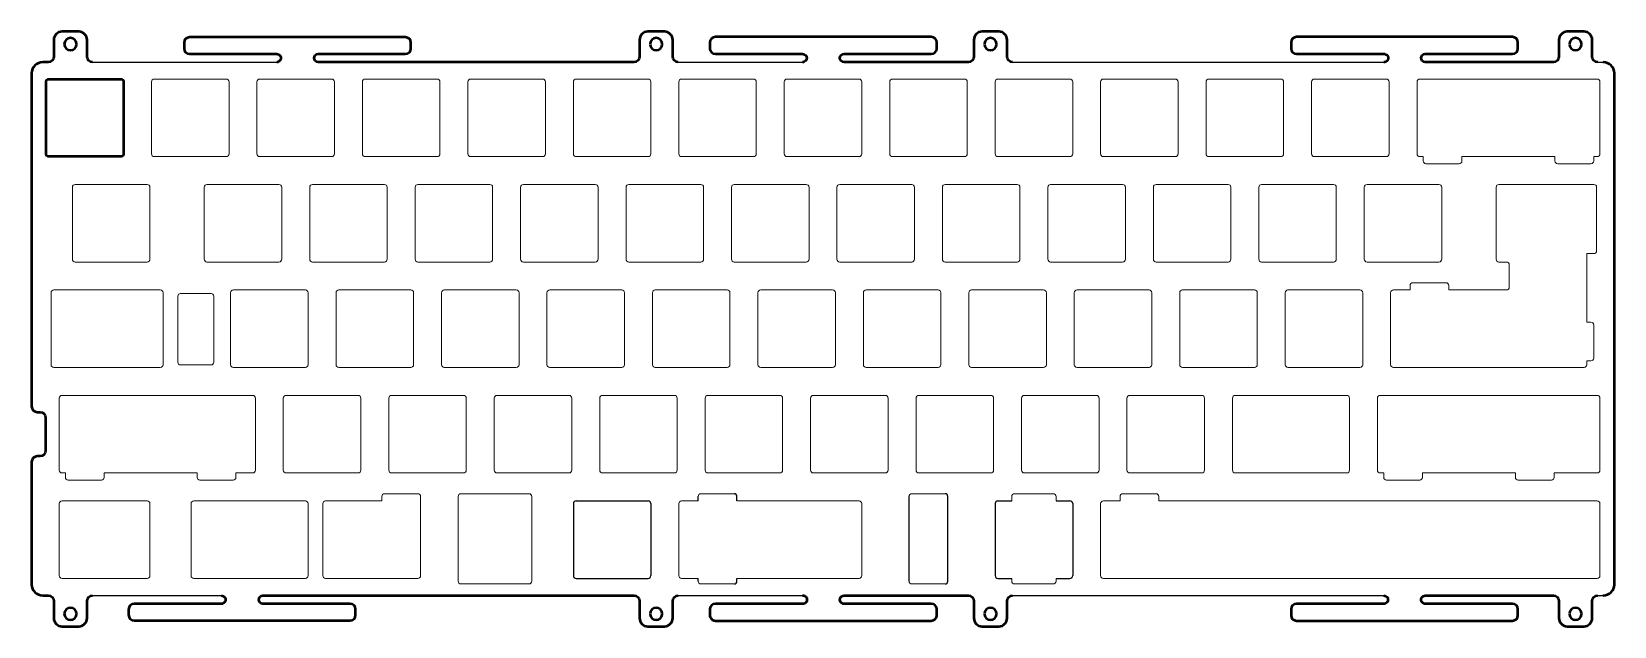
# Model space of a CAD drawing. Header units: millimetres. Extents: x 3603 to 4316, y 1056 to 1550.
# Drawn here: x 3653.2 to 3939.1, y 1442.9 to 1550.4 of the extents above; entities that cross this region are included whole.
import ezdxf

# ---------------------------------------------------------------- set-up
doc = ezdxf.new("R2010")
doc.units = ezdxf.units.MM
doc.layers.add('201', color=7, linetype='Continuous', true_color=0xffffff)
doc.layers.add('Visible', color=7, linetype='Continuous', lineweight=50)

msp = doc.modelspace()

# ---------------------------------------------------------------- linework, layer by layer
for p, q in [((3664.2, 1544.84), (3697.47, 1544.84)), ((3770, 1544.84), (3792.47, 1544.84)), ((3830.4, 1544.84), (3897.49, 1544.84)), ((3936.09, 1544.84), (3937.1, 1544.84)), ((3664.2, 1448.49), (3687.47, 1448.49)), ((3770, 1448.49), (3792.45, 1448.49)), ((3830.4, 1448.49), (3897.44, 1448.49)), ((3936.09, 1448.49), (3937.1, 1448.49))]:
    msp.add_line(p, q)
at = {"color": 7, "lineweight": 18, "true_color": 0xffffff}
for p, q in [((3774.1, 1466.89), (3780.1, 1466.89)), ((3812.2, 1466.89), (3818.2, 1466.89)), ((3780.1, 1450.59), (3774.1, 1450.59)), ((3818.2, 1450.59), (3812.2, 1450.59)), ((3830.24, 1451.09), (3830.24, 1451.59)), ((3838.24, 1451.09), (3838.24, 1451.59))]:
    msp.add_line(p, q, dxfattribs=at)
at = {"color": 7, "true_color": 0xffffff}
for p, q in [((3751.05, 1465.09), (3751.05, 1452.09)), ((3751.55, 1465.59), (3764.55, 1465.59)), ((3765.05, 1465.09), (3765.05, 1452.09)), ((3773.6, 1465.59), (3773.6, 1466.39)), ((3780.6, 1465.59), (3780.6, 1466.39)), ((3811.7, 1451.09), (3811.7, 1466.39)), ((3818.7, 1451.09), (3818.7, 1466.39)), ((3827.25, 1465.09), (3827.25, 1452.09)), ((3827.75, 1465.59), (3830.24, 1465.59)), ((3838.24, 1465.59), (3840.75, 1465.59)), ((3841.25, 1465.09), (3841.25, 1452.09)), ((3751.55, 1451.59), (3764.55, 1451.59)), ((3773.6, 1451.09), (3773.6, 1451.59)), ((3780.6, 1451.09), (3780.6, 1451.59)), ((3827.75, 1451.59), (3830.24, 1451.59)), ((3838.24, 1451.59), (3840.75, 1451.59))]:
    msp.add_line(p, q, dxfattribs=at)
at = {"color": 7, "lineweight": 18, "true_color": 0xffffff}
for centre, start, end in [((3774.1, 1466.39), 90, 180), ((3812.2, 1466.39), 90, 180), ((3774.1, 1451.09), 180, 270), ((3812.2, 1451.09), 180, 270)]:
    msp.add_arc(centre, 0.5, start, end, dxfattribs=at)
at = {"color": 7, "true_color": 0xffffff}
for centre, start, end in [((3780.1, 1466.39), 0, 90), ((3818.2, 1466.39), 0, 90), ((3751.55, 1465.09), 90, 180), ((3764.55, 1465.09), 0, 90), ((3827.75, 1465.09), 90, 180), ((3840.75, 1465.09), 0, 90), ((3751.55, 1452.09), 180, 270), ((3764.55, 1452.09), 270, 0), ((3780.1, 1451.09), 270, 0), ((3818.2, 1451.09), 270, 0), ((3827.75, 1452.09), 180, 270), ((3840.75, 1452.09), 270, 0)]:
    msp.add_arc(centre, 0.5, start, end, dxfattribs=at)
at = {"layer": '201', "color": 7, "linetype": 'Continuous', "lineweight": 18, "true_color": 0xffffff}
for p, q in [((3674.85, 1541.29), (3674.85, 1528.29)), ((3688.35, 1541.79), (3675.35, 1541.79)), ((3688.85, 1528.29), (3688.85, 1541.29)), ((3693.9, 1541.29), (3693.9, 1528.29)), ((3707.4, 1541.79), (3694.4, 1541.79)), ((3707.9, 1528.29), (3707.9, 1541.29)), ((3712.95, 1541.29), (3712.95, 1528.29)), ((3726.45, 1541.79), (3713.45, 1541.79)), ((3726.95, 1528.29), (3726.95, 1541.29)), ((3732, 1541.29), (3732, 1528.29)), ((3745.5, 1541.79), (3732.5, 1541.79)), ((3746, 1528.29), (3746, 1541.29)), ((3751.05, 1541.29), (3751.05, 1528.29)), ((3764.55, 1541.79), (3751.55, 1541.79)), ((3765.05, 1528.29), (3765.05, 1541.29)), ((3770.1, 1541.29), (3770.1, 1528.29)), ((3783.6, 1541.79), (3770.6, 1541.79)), ((3784.1, 1528.29), (3784.1, 1541.29)), ((3789.15, 1541.29), (3789.15, 1528.29)), ((3802.65, 1541.79), (3789.65, 1541.79)), ((3803.15, 1528.29), (3803.15, 1541.29)), ((3808.2, 1541.29), (3808.2, 1528.29)), ((3821.7, 1541.79), (3808.7, 1541.79)), ((3822.2, 1528.29), (3822.2, 1541.29)), ((3827.25, 1541.29), (3827.25, 1528.29)), ((3840.75, 1541.79), (3827.75, 1541.79)), ((3841.25, 1528.29), (3841.25, 1541.29)), ((3846.3, 1541.29), (3846.3, 1528.29)), ((3859.8, 1541.79), (3846.8, 1541.79)), ((3860.3, 1528.29), (3860.3, 1541.29)), ((3865.35, 1541.29), (3865.35, 1528.29)), ((3878.85, 1541.79), (3865.85, 1541.79)), ((3879.35, 1528.29), (3879.35, 1541.29)), ((3884.4, 1541.29), (3884.4, 1528.29)), ((3897.9, 1541.79), (3884.9, 1541.79)), ((3898.4, 1528.29), (3898.4, 1541.29)), ((3903.45, 1541.29), (3903.45, 1528.29)), ((3936, 1541.79), (3903.95, 1541.79)), ((3936.5, 1528.29), (3936.5, 1541.29)), ((3675.35, 1527.79), (3688.35, 1527.79)), ((3694.4, 1527.79), (3707.4, 1527.79)), ((3713.45, 1527.79), (3726.45, 1527.79)), ((3732.5, 1527.79), (3745.5, 1527.79)), ((3751.55, 1527.79), (3764.55, 1527.79)), ((3770.6, 1527.79), (3783.6, 1527.79)), ((3789.65, 1527.79), (3802.65, 1527.79)), ((3808.7, 1527.79), (3821.7, 1527.79)), ((3827.75, 1527.79), (3840.75, 1527.79)), ((3846.8, 1527.79), (3859.8, 1527.79)), ((3865.85, 1527.79), (3878.85, 1527.79)), ((3884.9, 1527.79), (3897.9, 1527.79)), ((3903.95, 1527.79), (3904.57, 1527.79)), ((3904.57, 1527.79), (3904.57, 1526.99)), ((3911.57, 1527.79), (3928.37, 1527.79)), ((3911.57, 1526.99), (3911.57, 1527.79)), ((3928.37, 1527.79), (3928.37, 1526.99)), ((3935.37, 1527.79), (3936, 1527.79)), ((3935.37, 1526.99), (3935.37, 1527.79)), ((3905.07, 1526.49), (3911.07, 1526.49)), ((3928.87, 1526.49), (3934.87, 1526.49)), ((3660.56, 1522.24), (3660.56, 1509.24)), ((3674.06, 1522.74), (3661.06, 1522.74)), ((3674.56, 1509.24), (3674.56, 1522.24)), ((3684.37, 1522.24), (3684.37, 1509.24)), ((3697.87, 1522.74), (3684.87, 1522.74)), ((3698.37, 1509.24), (3698.37, 1522.24)), ((3703.42, 1522.24), (3703.42, 1509.24)), ((3716.92, 1522.74), (3703.92, 1522.74)), ((3717.42, 1509.24), (3717.42, 1522.24)), ((3722.47, 1522.24), (3722.47, 1509.24)), ((3735.97, 1522.74), (3722.97, 1522.74)), ((3736.47, 1509.24), (3736.47, 1522.24)), ((3741.52, 1522.24), (3741.52, 1509.24)), ((3755.02, 1522.74), (3742.02, 1522.74)), ((3755.52, 1509.24), (3755.52, 1522.24)), ((3760.57, 1522.24), (3760.57, 1509.24)), ((3774.07, 1522.74), (3761.07, 1522.74)), ((3774.57, 1509.24), (3774.57, 1522.24)), ((3779.62, 1522.24), (3779.62, 1509.24)), ((3793.12, 1522.74), (3780.12, 1522.74)), ((3793.62, 1509.24), (3793.62, 1522.24)), ((3798.67, 1522.24), (3798.67, 1509.24)), ((3812.17, 1522.74), (3799.17, 1522.74)), ((3812.67, 1509.24), (3812.67, 1522.24)), ((3817.72, 1522.24), (3817.72, 1509.24)), ((3831.22, 1522.74), (3818.22, 1522.74)), ((3831.72, 1509.24), (3831.72, 1522.24)), ((3836.77, 1522.24), (3836.77, 1509.24)), ((3850.27, 1522.74), (3837.27, 1522.74)), ((3850.77, 1509.24), (3850.77, 1522.24)), ((3855.82, 1522.24), (3855.82, 1509.24)), ((3869.32, 1522.74), (3856.32, 1522.74)), ((3869.82, 1509.24), (3869.82, 1522.24)), ((3874.87, 1522.24), (3874.87, 1509.24)), ((3888.37, 1522.74), (3875.37, 1522.74)), ((3888.87, 1509.24), (3888.87, 1522.24)), ((3893.92, 1522.24), (3893.92, 1509.24)), ((3907.42, 1522.74), (3894.42, 1522.74)), ((3907.92, 1509.24), (3907.92, 1522.24)), ((3917.74, 1522.24), (3917.74, 1509.24)), ((3935.4, 1522.74), (3918.24, 1522.74)), ((3935.9, 1510.75), (3935.9, 1522.24)), ((3934.12, 1510.25), (3935.4, 1510.25)), ((3934.12, 1497.88), (3934.12, 1510.25)), ((3661.06, 1508.74), (3674.06, 1508.74)), ((3684.87, 1508.74), (3697.87, 1508.74)), ((3703.92, 1508.74), (3716.92, 1508.74)), ((3722.97, 1508.74), (3735.97, 1508.74)), ((3742.02, 1508.74), (3755.02, 1508.74)), ((3761.07, 1508.74), (3774.07, 1508.74)), ((3780.12, 1508.74), (3793.12, 1508.74)), ((3799.17, 1508.74), (3812.17, 1508.74)), ((3818.22, 1508.74), (3831.22, 1508.74)), ((3837.27, 1508.74), (3850.27, 1508.74)), ((3856.32, 1508.74), (3869.32, 1508.74)), ((3875.37, 1508.74), (3888.37, 1508.74)), ((3894.42, 1508.74), (3907.42, 1508.74)), ((3918.24, 1508.74), (3919.62, 1508.74)), ((3920.12, 1508.24), (3920.12, 1504.19)), ((3902.19, 1504.49), (3902.19, 1503.69)), ((3908.69, 1504.99), (3902.69, 1504.99)), ((3909.19, 1503.69), (3909.19, 1504.49)), ((3656.7, 1503.19), (3656.7, 1490.19)), ((3676.44, 1503.69), (3657.2, 1503.69)), ((3676.94, 1490.19), (3676.94, 1503.19)), ((3679.6, 1502.55), (3679.6, 1490.65)), ((3685.6, 1503.05), (3680.1, 1503.05)), ((3686.1, 1490.65), (3686.1, 1502.55)), ((3689.14, 1503.19), (3689.14, 1490.19)), ((3702.64, 1503.69), (3689.64, 1503.69)), ((3703.14, 1490.19), (3703.14, 1503.19)), ((3708.19, 1503.19), (3708.19, 1490.19)), ((3721.69, 1503.69), (3708.69, 1503.69)), ((3722.19, 1490.19), (3722.19, 1503.19)), ((3727.24, 1503.19), (3727.24, 1490.19)), ((3740.74, 1503.69), (3727.74, 1503.69)), ((3741.24, 1490.19), (3741.24, 1503.19)), ((3746.29, 1503.19), (3746.29, 1490.19)), ((3759.79, 1503.69), (3746.79, 1503.69)), ((3760.29, 1490.19), (3760.29, 1503.19)), ((3765.34, 1503.19), (3765.34, 1490.19)), ((3778.84, 1503.69), (3765.84, 1503.69)), ((3779.34, 1490.19), (3779.34, 1503.19)), ((3784.39, 1503.19), (3784.39, 1490.19)), ((3797.89, 1503.69), (3784.89, 1503.69)), ((3798.39, 1490.19), (3798.39, 1503.19)), ((3803.44, 1503.19), (3803.44, 1490.19)), ((3816.94, 1503.69), (3803.94, 1503.69)), ((3817.44, 1490.19), (3817.44, 1503.19)), ((3822.49, 1503.19), (3822.49, 1490.19)), ((3835.99, 1503.69), (3822.99, 1503.69)), ((3836.49, 1490.19), (3836.49, 1503.19)), ((3841.54, 1503.19), (3841.54, 1490.19)), ((3855.04, 1503.69), (3842.04, 1503.69)), ((3855.54, 1490.19), (3855.54, 1503.19)), ((3860.59, 1503.19), (3860.59, 1490.19)), ((3874.09, 1503.69), (3861.09, 1503.69)), ((3874.59, 1490.19), (3874.59, 1503.19)), ((3879.64, 1503.19), (3879.64, 1490.19)), ((3893.14, 1503.69), (3880.14, 1503.69)), ((3893.64, 1490.19), (3893.64, 1503.19)), ((3898.69, 1503.19), (3898.69, 1490.19)), ((3902.19, 1503.69), (3899.19, 1503.69)), ((3919.62, 1503.69), (3909.19, 1503.69)), ((3934.87, 1497.88), (3934.12, 1497.88)), ((3935.37, 1491.38), (3935.37, 1497.38)), ((3657.2, 1489.69), (3676.44, 1489.69)), ((3680.1, 1490.15), (3685.6, 1490.15)), ((3689.64, 1489.69), (3702.64, 1489.69)), ((3708.69, 1489.69), (3721.69, 1489.69)), ((3727.74, 1489.69), (3740.74, 1489.69)), ((3746.79, 1489.69), (3759.79, 1489.69)), ((3765.84, 1489.69), (3778.84, 1489.69)), ((3784.89, 1489.69), (3797.89, 1489.69)), ((3803.94, 1489.69), (3816.94, 1489.69)), ((3822.99, 1489.69), (3835.99, 1489.69)), ((3842.04, 1489.69), (3855.04, 1489.69)), ((3861.09, 1489.69), (3874.09, 1489.69)), ((3880.14, 1489.69), (3893.14, 1489.69)), ((3899.19, 1489.69), (3933.62, 1489.69)), ((3934.12, 1490.88), (3934.87, 1490.88)), ((3934.12, 1490.19), (3934.12, 1490.88)), ((3658.18, 1484.14), (3658.18, 1471.14)), ((3693.11, 1484.64), (3658.68, 1484.64)), ((3693.61, 1471.14), (3693.61, 1484.14)), ((3698.66, 1484.14), (3698.66, 1471.14)), ((3712.16, 1484.64), (3699.16, 1484.64)), ((3712.66, 1471.14), (3712.66, 1484.14)), ((3717.71, 1484.14), (3717.71, 1471.14)), ((3731.21, 1484.64), (3718.21, 1484.64)), ((3731.71, 1471.14), (3731.71, 1484.14)), ((3736.76, 1484.14), (3736.76, 1471.14)), ((3750.26, 1484.64), (3737.26, 1484.64)), ((3750.76, 1471.14), (3750.76, 1484.14)), ((3755.81, 1484.14), (3755.81, 1471.14)), ((3769.31, 1484.64), (3756.31, 1484.64)), ((3769.81, 1471.14), (3769.81, 1484.14)), ((3774.86, 1484.14), (3774.86, 1471.14)), ((3788.36, 1484.64), (3775.36, 1484.64)), ((3788.86, 1471.14), (3788.86, 1484.14)), ((3793.91, 1484.14), (3793.91, 1471.14)), ((3807.41, 1484.64), (3794.41, 1484.64)), ((3807.91, 1471.14), (3807.91, 1484.14)), ((3812.96, 1484.14), (3812.96, 1471.14)), ((3826.46, 1484.64), (3813.46, 1484.64)), ((3826.96, 1471.14), (3826.96, 1484.14)), ((3832.01, 1484.14), (3832.01, 1471.14)), ((3845.51, 1484.64), (3832.51, 1484.64)), ((3846.01, 1471.14), (3846.01, 1484.14)), ((3851.06, 1484.14), (3851.06, 1471.14)), ((3864.56, 1484.64), (3851.56, 1484.64)), ((3865.06, 1471.14), (3865.06, 1484.14)), ((3870.11, 1484.14), (3870.11, 1471.14)), ((3890.75, 1484.64), (3870.61, 1484.64)), ((3891.25, 1471.14), (3891.25, 1484.14)), ((3896.3, 1484.14), (3896.3, 1471.14)), ((3936, 1484.64), (3896.8, 1484.64)), ((3936.5, 1471.14), (3936.5, 1484.14)), ((3658.68, 1470.64), (3659.3, 1470.64)), ((3659.3, 1470.64), (3659.3, 1469.84)), ((3666.3, 1470.64), (3683.1, 1470.64)), ((3666.3, 1469.84), (3666.3, 1470.64)), ((3683.1, 1470.64), (3683.1, 1469.84)), ((3690.1, 1470.64), (3693.11, 1470.64)), ((3690.1, 1469.84), (3690.1, 1470.64)), ((3699.16, 1470.64), (3712.16, 1470.64)), ((3718.21, 1470.64), (3731.21, 1470.64)), ((3737.26, 1470.64), (3750.26, 1470.64)), ((3756.31, 1470.64), (3769.31, 1470.64)), ((3775.36, 1470.64), (3788.36, 1470.64)), ((3794.41, 1470.64), (3807.41, 1470.64)), ((3813.46, 1470.64), (3826.46, 1470.64)), ((3832.51, 1470.64), (3845.51, 1470.64)), ((3851.56, 1470.64), (3864.56, 1470.64)), ((3870.61, 1470.64), (3890.75, 1470.64)), ((3896.8, 1470.64), (3897.43, 1470.64)), ((3897.43, 1470.64), (3897.43, 1469.84)), ((3904.43, 1469.84), (3904.43, 1470.64)), ((3904.43, 1470.64), (3921.23, 1470.64)), ((3921.23, 1470.64), (3921.23, 1469.84)), ((3928.23, 1470.64), (3936, 1470.64)), ((3928.23, 1469.84), (3928.23, 1470.64)), ((3659.8, 1469.34), (3665.8, 1469.34)), ((3683.6, 1469.34), (3689.6, 1469.34)), ((3722.95, 1466.89), (3716.95, 1466.89)), ((3743.03, 1466.89), (3730.74, 1466.89)), ((3837.74, 1466.89), (3830.74, 1466.89)), ((3856.3, 1466.89), (3850.3, 1466.89)), ((3897.93, 1469.34), (3903.93, 1469.34)), ((3921.73, 1469.34), (3927.73, 1469.34)), ((3658.18, 1465.09), (3658.18, 1452.09)), ((3674.06, 1465.59), (3658.68, 1465.59)), ((3674.56, 1452.09), (3674.56, 1465.09)), ((3681.99, 1465.09), (3681.99, 1452.09)), ((3702.64, 1465.59), (3682.49, 1465.59)), ((3703.14, 1452.09), (3703.14, 1465.09)), ((3705.8, 1465.09), (3705.8, 1452.09)), ((3716.45, 1465.59), (3706.3, 1465.59)), ((3716.45, 1466.39), (3716.45, 1465.59)), ((3723.45, 1452.09), (3723.45, 1466.39)), ((3730.24, 1466.39), (3730.24, 1451.09)), ((3743.53, 1451.09), (3743.53, 1466.39)), ((3770.1, 1465.09), (3770.1, 1452.09)), ((3773.6, 1465.59), (3770.6, 1465.59)), ((3802.65, 1465.59), (3780.6, 1465.59)), ((3803.15, 1452.09), (3803.15, 1465.09)), ((3830.24, 1466.39), (3830.24, 1465.59)), ((3838.24, 1465.59), (3838.24, 1466.39)), ((3846.3, 1465.09), (3846.3, 1452.09)), ((3849.8, 1465.59), (3846.8, 1465.59)), ((3849.8, 1466.39), (3849.8, 1465.59)), ((3856.8, 1465.59), (3856.8, 1466.39)), ((3862.18, 1465.59), (3856.8, 1465.59)), ((3936, 1465.59), (3862.18, 1465.59)), ((3936.5, 1452.09), (3936.5, 1465.09)), ((3658.68, 1451.59), (3674.06, 1451.59)), ((3682.49, 1451.59), (3702.64, 1451.59)), ((3706.3, 1451.59), (3722.95, 1451.59)), ((3730.74, 1450.59), (3743.03, 1450.59)), ((3770.6, 1451.59), (3773.6, 1451.59)), ((3780.6, 1451.59), (3802.65, 1451.59)), ((3830.74, 1450.59), (3837.74, 1450.59)), ((3846.8, 1451.59), (3862.18, 1451.59)), ((3862.18, 1451.59), (3936, 1451.59))]:
    msp.add_line(p, q, dxfattribs=at)
for centre, start, end in [((3675.35, 1541.29), 90, 180), ((3688.35, 1541.29), 0, 90), ((3694.4, 1541.29), 90, 180), ((3707.4, 1541.29), 0, 90), ((3713.45, 1541.29), 90, 180), ((3726.45, 1541.29), 0, 90), ((3732.5, 1541.29), 90, 180), ((3745.5, 1541.29), 0, 90), ((3751.55, 1541.29), 90, 180), ((3764.55, 1541.29), 0, 90), ((3770.6, 1541.29), 90, 180), ((3783.6, 1541.29), 0, 90), ((3789.65, 1541.29), 90, 180), ((3802.65, 1541.29), 0, 90), ((3808.7, 1541.29), 90, 180), ((3821.7, 1541.29), 0, 90), ((3827.75, 1541.29), 90, 180), ((3840.75, 1541.29), 0, 90), ((3846.8, 1541.29), 90, 180), ((3859.8, 1541.29), 0, 90), ((3865.85, 1541.29), 90, 180), ((3878.85, 1541.29), 0, 90), ((3884.9, 1541.29), 90, 180), ((3897.9, 1541.29), 0, 90), ((3903.95, 1541.29), 90, 180), ((3936, 1541.29), 0, 90), ((3675.35, 1528.29), 180, 270), ((3688.35, 1528.29), 270, 0), ((3694.4, 1528.29), 180, 270), ((3707.4, 1528.29), 270, 0), ((3713.45, 1528.29), 180, 270), ((3726.45, 1528.29), 270, 0), ((3732.5, 1528.29), 180, 270), ((3745.5, 1528.29), 270, 0), ((3751.55, 1528.29), 180, 270), ((3764.55, 1528.29), 270, 0), ((3770.6, 1528.29), 180, 270), ((3783.6, 1528.29), 270, 0), ((3789.65, 1528.29), 180, 270), ((3802.65, 1528.29), 270, 0), ((3808.7, 1528.29), 180, 270), ((3821.7, 1528.29), 270, 0), ((3827.75, 1528.29), 180, 270), ((3840.75, 1528.29), 270, 0), ((3846.8, 1528.29), 180, 270), ((3859.8, 1528.29), 270, 0), ((3865.85, 1528.29), 180, 270), ((3878.85, 1528.29), 270, 0), ((3884.9, 1528.29), 180, 270), ((3897.9, 1528.29), 270, 0), ((3903.95, 1528.29), 180, 270), ((3905.07, 1526.99), 180, 270), ((3911.07, 1526.99), 270, 0), ((3928.87, 1526.99), 180, 270), ((3934.87, 1526.99), 270, 0), ((3936, 1528.29), 270, 0), ((3661.06, 1522.24), 90, 180), ((3674.06, 1522.24), 0, 90), ((3684.87, 1522.24), 90, 180), ((3697.87, 1522.24), 0, 90), ((3703.92, 1522.24), 90, 180), ((3716.92, 1522.24), 0, 90), ((3722.97, 1522.24), 90, 180), ((3735.97, 1522.24), 0, 90), ((3742.02, 1522.24), 90, 180), ((3755.02, 1522.24), 0, 90), ((3761.07, 1522.24), 90, 180), ((3774.07, 1522.24), 0, 90), ((3780.12, 1522.24), 90, 180), ((3793.12, 1522.24), 0, 90), ((3799.17, 1522.24), 90, 180), ((3812.17, 1522.24), 0, 90), ((3818.22, 1522.24), 90, 180), ((3831.22, 1522.24), 0, 90), ((3837.27, 1522.24), 90, 180), ((3850.27, 1522.24), 0, 90), ((3856.32, 1522.24), 90, 180), ((3869.32, 1522.24), 0, 90), ((3875.37, 1522.24), 90, 180), ((3888.37, 1522.24), 0, 90), ((3894.42, 1522.24), 90, 180), ((3907.42, 1522.24), 0, 90), ((3918.24, 1522.24), 90, 180), ((3935.4, 1522.24), 0, 90), ((3935.4, 1510.75), 270, 0), ((3661.06, 1509.24), 180, 270), ((3674.06, 1509.24), 270, 0), ((3684.87, 1509.24), 180, 270), ((3697.87, 1509.24), 270, 0), ((3703.92, 1509.24), 180, 270), ((3716.92, 1509.24), 270, 0), ((3722.97, 1509.24), 180, 270), ((3735.97, 1509.24), 270, 0), ((3742.02, 1509.24), 180, 270), ((3755.02, 1509.24), 270, 0), ((3761.07, 1509.24), 180, 270), ((3774.07, 1509.24), 270, 0), ((3780.12, 1509.24), 180, 270), ((3793.12, 1509.24), 270, 0), ((3799.17, 1509.24), 180, 270), ((3812.17, 1509.24), 270, 0), ((3818.22, 1509.24), 180, 270), ((3831.22, 1509.24), 270, 0), ((3837.27, 1509.24), 180, 270), ((3850.27, 1509.24), 270, 0), ((3856.32, 1509.24), 180, 270), ((3869.32, 1509.24), 270, 0), ((3875.37, 1509.24), 180, 270), ((3888.37, 1509.24), 270, 0), ((3894.42, 1509.24), 180, 270), ((3907.42, 1509.24), 270, 360), ((3918.24, 1509.24), 180, 270), ((3919.62, 1508.24), 0, 90), ((3902.69, 1504.49), 90, 180), ((3908.69, 1504.49), 0, 90), ((3919.62, 1504.19), 270, 360), ((3657.2, 1503.19), 90, 180), ((3676.44, 1503.19), 0, 90), ((3680.1, 1502.55), 90, 180), ((3685.6, 1502.55), 0, 90), ((3689.64, 1503.19), 90, 180), ((3702.64, 1503.19), 0, 90), ((3708.69, 1503.19), 90, 180), ((3721.69, 1503.19), 0, 90), ((3727.74, 1503.19), 90, 180), ((3740.74, 1503.19), 0, 90), ((3746.79, 1503.19), 90, 180), ((3759.79, 1503.19), 0, 90), ((3765.84, 1503.19), 90, 180), ((3778.84, 1503.19), 0, 90), ((3784.89, 1503.19), 90, 180), ((3797.89, 1503.19), 0, 90), ((3803.94, 1503.19), 90, 180), ((3816.94, 1503.19), 0, 90), ((3822.99, 1503.19), 90, 180), ((3835.99, 1503.19), 0, 90), ((3842.04, 1503.19), 90, 180), ((3855.04, 1503.19), 0, 90), ((3861.09, 1503.19), 90, 180), ((3874.09, 1503.19), 0, 90), ((3880.14, 1503.19), 90, 180), ((3893.14, 1503.19), 0, 90), ((3899.19, 1503.19), 90, 180), ((3934.87, 1497.38), 0, 90), ((3657.2, 1490.19), 180, 270), ((3676.44, 1490.19), 270, 0), ((3680.1, 1490.65), 180, 270), ((3685.6, 1490.65), 270, 0), ((3689.64, 1490.19), 180, 270), ((3702.64, 1490.19), 270, 0), ((3708.69, 1490.19), 180, 270), ((3721.69, 1490.19), 270, 0), ((3727.74, 1490.19), 180, 270), ((3740.74, 1490.19), 270, 0), ((3746.79, 1490.19), 180, 270), ((3759.79, 1490.19), 270, 0), ((3765.84, 1490.19), 180, 270), ((3778.84, 1490.19), 270, 0), ((3784.89, 1490.19), 180, 270), ((3797.89, 1490.19), 270, 0), ((3803.94, 1490.19), 180, 270), ((3816.94, 1490.19), 270, 0), ((3822.99, 1490.19), 180, 270), ((3835.99, 1490.19), 270, 0), ((3842.04, 1490.19), 180, 270), ((3855.04, 1490.19), 270, 0), ((3861.09, 1490.19), 180, 270), ((3874.09, 1490.19), 270, 0), ((3880.14, 1490.19), 180, 270), ((3893.14, 1490.19), 270, 0), ((3899.19, 1490.19), 180, 270), ((3933.62, 1490.19), 270, 0), ((3934.87, 1491.38), 270, 0), ((3658.68, 1484.14), 90, 180), ((3693.11, 1484.14), 0, 90), ((3699.16, 1484.14), 90, 180), ((3712.16, 1484.14), 0, 90), ((3718.21, 1484.14), 90, 180), ((3731.21, 1484.14), 0, 90), ((3737.26, 1484.14), 90, 180), ((3750.26, 1484.14), 0, 90), ((3756.31, 1484.14), 90, 180), ((3769.31, 1484.14), 0, 90), ((3775.36, 1484.14), 90, 180), ((3788.36, 1484.14), 0, 90), ((3794.41, 1484.14), 90, 180), ((3807.41, 1484.14), 0, 90), ((3813.46, 1484.14), 90, 180), ((3826.46, 1484.14), 0, 90), ((3832.51, 1484.14), 90, 180), ((3845.51, 1484.14), 0, 90), ((3851.56, 1484.14), 90, 180), ((3864.56, 1484.14), 0, 90), ((3870.61, 1484.14), 90, 180), ((3890.75, 1484.14), 0, 90), ((3896.8, 1484.14), 90, 180), ((3936, 1484.14), 0, 90), ((3658.68, 1471.14), 180, 270), ((3659.8, 1469.84), 180, 270), ((3665.8, 1469.84), 270, 0), ((3683.6, 1469.84), 180, 270), ((3689.6, 1469.84), 270, 0), ((3693.11, 1471.14), 270, 360), ((3699.16, 1471.14), 180, 270), ((3712.16, 1471.14), 270, 0), ((3718.21, 1471.14), 180, 270), ((3731.21, 1471.14), 270, 0), ((3737.26, 1471.14), 180, 270), ((3750.26, 1471.14), 270, 0), ((3756.31, 1471.14), 180, 270), ((3769.31, 1471.14), 270, 0), ((3775.36, 1471.14), 180, 270), ((3788.36, 1471.14), 270, 0), ((3794.41, 1471.14), 180, 270), ((3807.41, 1471.14), 270, 0), ((3813.46, 1471.14), 180, 270), ((3826.46, 1471.14), 270, 0), ((3832.51, 1471.14), 180, 270), ((3845.51, 1471.14), 270, 0), ((3851.56, 1471.14), 180, 270), ((3864.56, 1471.14), 270, 0), ((3870.61, 1471.14), 180, 270), ((3890.75, 1471.14), 270, 0), ((3896.8, 1471.14), 180, 270), ((3897.93, 1469.84), 180, 270), ((3903.93, 1469.84), 270, 0), ((3921.73, 1469.84), 180, 270), ((3927.73, 1469.84), 270, 0), ((3936, 1471.14), 270, 0), ((3716.95, 1466.39), 90, 180), ((3722.95, 1466.39), 0, 90), ((3730.74, 1466.39), 90, 180), ((3743.03, 1466.39), 0, 90), ((3830.74, 1466.39), 90, 180), ((3837.74, 1466.39), 0, 90), ((3850.3, 1466.39), 90, 180), ((3856.3, 1466.39), 0, 90), ((3658.68, 1465.09), 90, 180), ((3674.06, 1465.09), 0, 90), ((3682.49, 1465.09), 90, 180), ((3702.64, 1465.09), 0, 90), ((3706.3, 1465.09), 90, 180), ((3770.6, 1465.09), 90, 180), ((3802.65, 1465.09), 0, 90), ((3846.8, 1465.09), 90, 180), ((3936, 1465.09), 0, 90), ((3658.68, 1452.09), 180, 270), ((3674.06, 1452.09), 270, 0), ((3682.49, 1452.09), 180, 270), ((3702.64, 1452.09), 270, 0), ((3706.3, 1452.09), 180, 270), ((3722.95, 1452.09), 270, 0), ((3730.74, 1451.09), 180, 270), ((3743.03, 1451.09), 270, 0), ((3770.6, 1452.09), 180, 270), ((3802.65, 1452.09), 270, 0), ((3830.74, 1451.09), 180, 270), ((3837.74, 1451.09), 270, 0), ((3846.8, 1452.09), 180, 270), ((3936, 1452.09), 270, 0)]:
    msp.add_arc(centre, 0.5, start, end, dxfattribs=at)
at = {"layer": 'Visible'}
for p, q in [((3661.7, 1550.36), (3658.7, 1550.36)), ((3767.5, 1550.36), (3764.5, 1550.36)), ((3827.9, 1550.36), (3824.9, 1550.36)), ((3933.59, 1550.36), (3930.59, 1550.36)), ((3657.2, 1548.86), (3657.2, 1545.84)), ((3663.2, 1545.84), (3663.2, 1548.86)), ((3680.72, 1548.34), (3680.72, 1547.34)), ((3720.72, 1549.34), (3681.72, 1549.34)), ((3721.72, 1547.34), (3721.72, 1548.34)), ((3763, 1548.86), (3763, 1545.84)), ((3769, 1545.84), (3769, 1548.86)), ((3775.7, 1548.39), (3775.7, 1547.34)), ((3815.7, 1549.39), (3776.7, 1549.39)), ((3816.7, 1547.34), (3816.7, 1548.39)), ((3823.4, 1548.86), (3823.4, 1545.84)), ((3829.4, 1545.84), (3829.4, 1548.86)), ((3880.69, 1548.39), (3880.69, 1547.34)), ((3920.69, 1549.39), (3881.69, 1549.39)), ((3921.69, 1547.34), (3921.69, 1548.39)), ((3929.09, 1548.86), (3929.09, 1545.84)), ((3935.09, 1545.84), (3935.09, 1548.86)), ((3656.2, 1544.84), (3655.2, 1544.84)), ((3681.72, 1546.34), (3697.47, 1546.34)), ((3704.97, 1546.34), (3720.72, 1546.34)), ((3762, 1544.84), (3704.97, 1544.84)), ((3776.7, 1546.34), (3792.45, 1546.34)), ((3799.95, 1546.34), (3815.7, 1546.34)), ((3822.4, 1544.84), (3799.95, 1544.84)), ((3881.69, 1546.34), (3897.44, 1546.34)), ((3904.94, 1546.34), (3920.69, 1546.34)), ((3928.09, 1544.84), (3904.94, 1544.84)), ((3653.2, 1542.84), (3653.2, 1482.64)), ((3655.8, 1528.29), (3655.8, 1541.29)), ((3656.3, 1541.79), (3669.3, 1541.79)), ((3669.8, 1541.29), (3669.8, 1528.29)), ((3939.1, 1450.49), (3939.1, 1542.84)), ((3669.3, 1527.79), (3656.3, 1527.79)), ((3654.2, 1481.64), (3654.7, 1481.64)), ((3655.7, 1480.64), (3655.7, 1474.64)), ((3653.2, 1472.64), (3653.2, 1450.49)), ((3654.7, 1473.64), (3654.2, 1473.64)), ((3655.2, 1448.49), (3656.2, 1448.49)), ((3657.2, 1447.49), (3657.2, 1444.42)), ((3663.2, 1444.42), (3663.2, 1447.49)), ((3687.47, 1446.99), (3671.72, 1446.99)), ((3694.97, 1448.49), (3762, 1448.49)), ((3710.72, 1446.99), (3694.97, 1446.99)), ((3763, 1447.49), (3763, 1444.42)), ((3769, 1444.42), (3769, 1447.49)), ((3792.45, 1446.99), (3776.7, 1446.99)), ((3799.95, 1448.49), (3822.4, 1448.49)), ((3815.7, 1446.99), (3799.95, 1446.99)), ((3823.4, 1447.49), (3823.4, 1444.42)), ((3829.4, 1444.42), (3829.4, 1447.49)), ((3897.44, 1446.99), (3881.69, 1446.99)), ((3904.94, 1448.49), (3928.09, 1448.49)), ((3920.69, 1446.99), (3904.94, 1446.99)), ((3929.09, 1447.49), (3929.09, 1444.42)), ((3935.09, 1444.42), (3935.09, 1447.49)), ((3670.72, 1445.99), (3670.72, 1444.99)), ((3671.72, 1443.99), (3710.72, 1443.99)), ((3711.72, 1444.99), (3711.72, 1445.99)), ((3775.7, 1445.99), (3775.7, 1444.99)), ((3776.7, 1443.94), (3815.7, 1443.94)), ((3816.7, 1444.94), (3816.7, 1445.99)), ((3880.69, 1445.99), (3880.69, 1444.94)), ((3881.69, 1443.94), (3920.69, 1443.94)), ((3921.69, 1444.94), (3921.69, 1445.99)), ((3658.7, 1442.92), (3661.7, 1442.92)), ((3764.5, 1442.92), (3767.5, 1442.92)), ((3824.9, 1442.92), (3827.9, 1442.92)), ((3930.59, 1442.92), (3933.59, 1442.92))]:
    msp.add_line(p, q, dxfattribs=at)
at = {"layer": 'Visible', "extrusion": (0, 0, -1)}
for centre in [(-3660.2, 1548.11), (-3766, 1548.11), (-3826.4, 1548.11), (-3932.09, 1548.11), (-3660.2, 1445.17), (-3766, 1445.17), (-3826.4, 1445.17), (-3932.09, 1445.17)]:
    msp.add_circle(centre, 1.1, dxfattribs=at)
at = {"layer": 'Visible'}
for centre, radius, start, end in [((3658.7, 1548.86), 1.5, 90, 180), ((3661.7, 1548.86), 1.5, 0, 90), ((3764.5, 1548.86), 1.5, 90, 180), ((3767.5, 1548.86), 1.5, 0, 90), ((3824.9, 1548.86), 1.5, 90, 180), ((3827.9, 1548.86), 1.5, 0, 90), ((3930.59, 1548.86), 1.5, 90, 180), ((3933.59, 1548.86), 1.5, 0, 90), ((3681.72, 1548.34), 1, 90, 180), ((3681.72, 1547.34), 1, 180, 270), ((3720.72, 1548.34), 1, 0, 90), ((3720.72, 1547.34), 1, 270, 0), ((3776.7, 1548.39), 1, 90, 180), ((3776.7, 1547.34), 1, 180, 270), ((3815.7, 1548.39), 1, 0, 90), ((3815.7, 1547.34), 1, 270, 0), ((3881.69, 1548.39), 1, 90, 180), ((3881.69, 1547.34), 1, 180, 270), ((3920.69, 1548.39), 1, 0, 90), ((3920.69, 1547.34), 1, 270, 0), ((3655.2, 1542.84), 2, 90, 180), ((3937.1, 1542.84), 2, 360, 90), ((3654.2, 1482.64), 1, 180, 270), ((3654.2, 1472.64), 1, 90, 180), ((3655.2, 1450.49), 2, 180, 270), ((3937.1, 1450.49), 2, 270, 360), ((3671.72, 1445.99), 1, 90, 180), ((3710.72, 1445.99), 1, 0, 90), ((3776.7, 1445.99), 1, 90, 180), ((3815.7, 1445.99), 1, 0, 90), ((3881.69, 1445.99), 1, 90, 180), ((3920.69, 1445.99), 1, 0, 90), ((3658.7, 1444.42), 1.5, 180, 270), ((3661.7, 1444.42), 1.5, 270, 0), ((3671.72, 1444.99), 1, 180, 270), ((3710.72, 1444.99), 1, 270, 0), ((3764.5, 1444.42), 1.5, 180, 270), ((3767.5, 1444.42), 1.5, 270, 0), ((3776.71, 1444.94), 1, 177.2125, 269.9058), ((3815.7, 1444.94), 1, 270, 0), ((3824.9, 1444.42), 1.5, 180, 270), ((3827.9, 1444.42), 1.5, 270, 0), ((3881.69, 1444.94), 1, 180, 270), ((3920.69, 1444.94), 1, 270, 0), ((3930.59, 1444.42), 1.5, 180, 270), ((3933.59, 1444.42), 1.5, 270, 0)]:
    msp.add_arc(centre, radius, start, end, dxfattribs=at)
at = {"layer": 'Visible', "extrusion": (0, 0, -1)}
for centre, radius, start, end in [((-3656.2, 1545.84), 1, 180, 270), ((-3664.2, 1545.84), 1, 270, 0), ((-3697.47, 1545.59), 0.75, 89.6378, 270.3622), ((-3704.97, 1545.59), 0.75, 270.0005, 90), ((-3762, 1545.84), 1, 180, 270), ((-3770, 1545.84), 1, 270, 0), ((-3792.46, 1545.59), 0.75, 89.76, 270.24), ((-3799.95, 1545.59), 0.75, 270.0005, 90), ((-3822.4, 1545.84), 1, 180, 270), ((-3830.4, 1545.84), 1, 270, 0), ((-3897.49, 1545.59), 0.752, 86.1256, 273.8744), ((-3904.94, 1545.59), 0.75, 270.0005, 90), ((-3928.09, 1545.84), 1, 180, 270), ((-3936.09, 1545.84), 1, 270, 0), ((-3656.3, 1541.29), 0.5, 0, 90), ((-3669.3, 1541.29), 0.5, 90, 180), ((-3656.3, 1528.29), 0.5, 270, 0), ((-3669.3, 1528.29), 0.5, 180, 270), ((-3654.7, 1480.64), 1, 90, 180), ((-3654.7, 1474.64), 1, 180, 270), ((-3656.2, 1447.49), 1, 90, 180), ((-3664.2, 1447.49), 1, 0, 90), ((-3687.47, 1447.74), 0.75, 89.6378, 270.3622), ((-3694.97, 1447.74), 0.75, 270, 89.9995), ((-3762, 1447.49), 1, 90, 180), ((-3770, 1447.49), 1, 0, 90), ((-3792.5, 1447.74), 0.751, 86.4216, 273.5784), ((-3799.95, 1447.74), 0.75, 270, 90.0004), ((-3822.4, 1447.49), 1, 90, 180), ((-3830.4, 1447.49), 1, 0, 90), ((-3897.44, 1447.74), 0.75, 90, 270.0005), ((-3904.94, 1447.74), 0.75, 270, 90.0004), ((-3928.09, 1447.49), 1, 90, 180), ((-3936.09, 1447.49), 1, 0, 90)]:
    msp.add_arc(centre, radius, start, end, dxfattribs=at)

doc.saveas('drawing.dxf')
